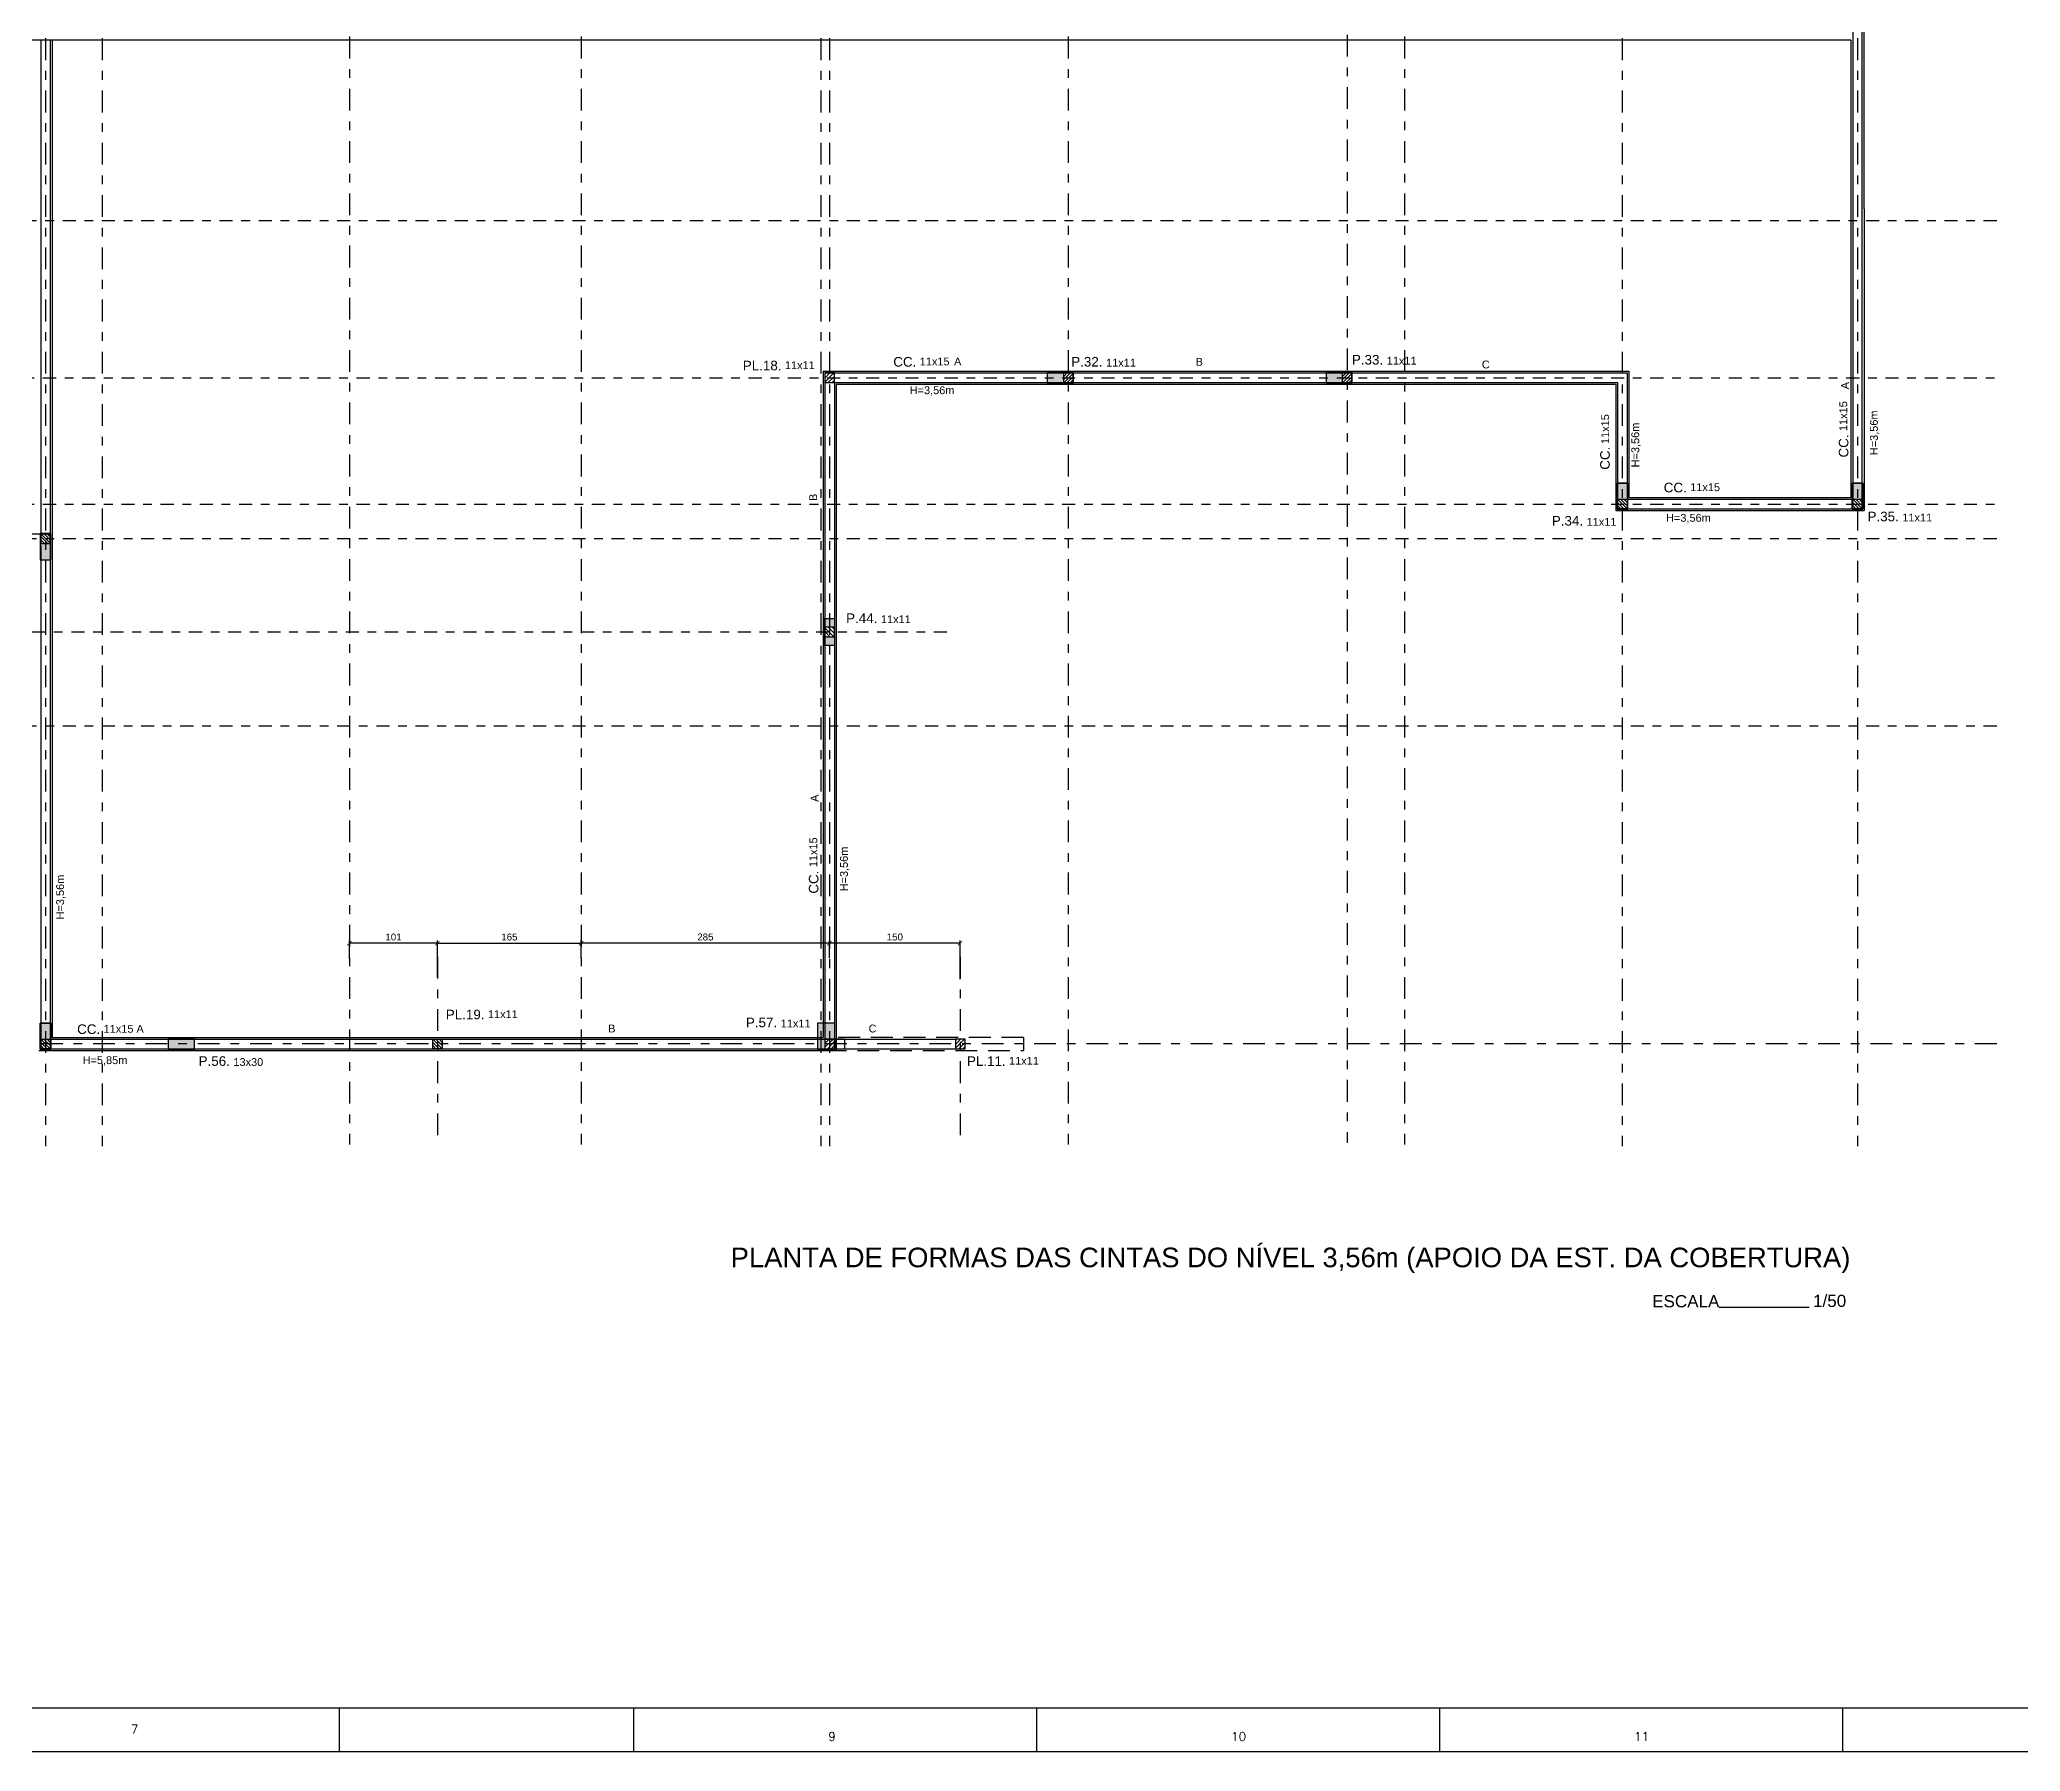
# Model space of a CAD drawing. Header units: millimetres. Extents: x 3659 to 4048, y 1324 to 1399.
# Drawn here: x 3853.18 to 3875.91, y 1360.95 to 1380.6 of the extents above; entities that cross this region are included whole.
import ezdxf
from ezdxf.enums import TextEntityAlignment as Align

# ---------------------------------------------------------------- set-up
doc = ezdxf.new("R2010")
doc.units = ezdxf.units.MM
for name, pattern in [('CENTER', [2, 1.25, -0.25, 0.25, -0.25]), ('DASHDOT', [1, 0.5, -0.25, 0, -0.25]), ('HIDDEN', [0.375, 0.25, -0.125])]:
    doc.linetypes.add(name, pattern=pattern)
for name, color, linetype in [('eixo', 1, 'CENTER'), ('Forma', 2, 'Continuous'), ('Hachura', 1, 'Continuous'), ('MATRIZ', 8, 'Continuous'), ('Moldura', 2, 'Continuous'), ('PILAR', 5, 'Continuous'), ('textcyan', 4, 'Continuous'), ('Texto 1', 2, 'Continuous'), ('Textos', 7, 'Continuous')]:
    doc.layers.add(name, color=color, linetype=linetype)
doc.styles.add('maloca 1', font='romans.shx')
doc.styles.add('ROMANS', font='arial.ttf')
doc.dimstyles.new('ESC-50JR', dxfattribs={"dimtxt": 0.1, "dimasz": 0.05, "dimexe": 0.03, "dimexo": 0, "dimgap": 0.03, "dimtad": 1, "dimlfac": 100, "dimdsep": 46, "dimtxsty": 'ROMANS', "dimblk1": 'DOTSMALL', "dimblk2": 'DOTSMALL', "dimsah": 1, "dimcen": 0.09, "dimclrd": 1, "dimclre": 1, "dimclrt": 2, "dimadec": 0, "dimazin": 0, "dimtfac": 1, "dimtdec": 4, "dimtmove": 0, "dimatfit": 3, "dimldrblk": 'DOTSMALL', "dimfxl": 0, "dimtolj": 1, "dimtzin": 0, "dimarcsym": 0})

# ---------------------------------------------------------------- blocks, each defined once
blk = doc.blocks.new('_ArchTick')
at = {"color": 0, "linetype": 'ByBlock', "const_width": 0.15}
blk.add_lwpolyline([(-0.5, -0.5), (0.5, 0.5)], dxfattribs=at)
blk = doc.blocks.new('*D236')
at = {"color": 1, "lineweight": -2, "transparency": 16777216}
for p, q in [((3856.735, 1370.047), (3856.735, 1370.258)), ((3857.745, 1370.228), (3856.735, 1370.228)), ((3857.745, 1370.047), (3857.745, 1370.258))]:
    blk.add_line(p, q, dxfattribs=at)
at = {"layer": 'DEFPOINTS', "color": 0, "transparency": 16777216}
for p in [(3856.735, 1370.228), (3856.735, 1370.047), (3857.745, 1370.047)]:
    blk.add_point(p, dxfattribs=at)
at = {"color": 1, "lineweight": -2, "transparency": 16777216, "xscale": 0.05, "yscale": 0.05, "zscale": 0.05, "rotation": 180}
blk.add_blockref('_ArchTick', (3856.735, 1370.228), dxfattribs=at)
at = {"color": 1, "lineweight": -2, "transparency": 16777216, "xscale": 0.05, "yscale": 0.05, "zscale": 0.05}
blk.add_blockref('_ArchTick', (3857.745, 1370.228), dxfattribs=at)
at = {"color": 2, "transparency": 16777216, "insert": (3857.24, 1370.299), "char_height": 0.08, "attachment_point": 5, "style": 'ROMANS'}
blk.add_mtext('\\A1;101', dxfattribs=at)
blk = doc.blocks.new('_DOTSMALL')
at = {"color": 0, "linetype": 'ByBlock', "const_width": 0.5}
blk.add_lwpolyline([(-0.0625, 0, 1), (0.0625, 0, 1)], format="xyb", close=True, dxfattribs=at)
blk = doc.blocks.new('*D237')
at = {"color": 1, "lineweight": -2, "transparency": 16777216}
for p, q in [((3857.745, 1369.836), (3857.745, 1370.258)), ((3857.745, 1370.228), (3859.395, 1370.228)), ((3859.395, 1370.055), (3859.395, 1370.258))]:
    blk.add_line(p, q, dxfattribs=at)
at = {"layer": 'DEFPOINTS', "color": 0, "transparency": 16777216}
for p in [(3859.395, 1370.228), (3859.395, 1370.055), (3857.745, 1369.836)]:
    blk.add_point(p, dxfattribs=at)
at = {"color": 1, "lineweight": -2, "transparency": 16777216, "xscale": 0.05, "yscale": 0.05, "zscale": 0.05, "rotation": 180}
blk.add_blockref('_ArchTick', (3857.745, 1370.228), dxfattribs=at)
at = {"color": 1, "lineweight": -2, "transparency": 16777216, "xscale": 0.05, "yscale": 0.05, "zscale": 0.05}
blk.add_blockref('_ArchTick', (3859.395, 1370.228), dxfattribs=at)
at = {"color": 2, "transparency": 16777216, "insert": (3858.57, 1370.299), "char_height": 0.08, "attachment_point": 5, "style": 'ROMANS'}
blk.add_mtext('\\A1;165', dxfattribs=at)
blk = doc.blocks.new('*D238')
at = {"color": 1, "lineweight": -2, "transparency": 16777216}
for p, q in [((3859.395, 1370.055), (3859.395, 1370.258)), ((3862.245, 1370.228), (3859.395, 1370.228)), ((3862.245, 1370.055), (3862.245, 1370.258))]:
    blk.add_line(p, q, dxfattribs=at)
at = {"layer": 'DEFPOINTS', "color": 0, "transparency": 16777216}
for p in [(3859.395, 1370.228), (3859.395, 1370.055), (3862.245, 1370.055)]:
    blk.add_point(p, dxfattribs=at)
at = {"color": 1, "lineweight": -2, "transparency": 16777216, "xscale": 0.05, "yscale": 0.05, "zscale": 0.05, "rotation": 180}
blk.add_blockref('_ArchTick', (3859.395, 1370.228), dxfattribs=at)
at = {"color": 1, "lineweight": -2, "transparency": 16777216, "xscale": 0.05, "yscale": 0.05, "zscale": 0.05}
blk.add_blockref('_ArchTick', (3862.245, 1370.228), dxfattribs=at)
at = {"color": 2, "transparency": 16777216, "insert": (3860.82, 1370.299), "char_height": 0.08, "attachment_point": 5, "style": 'ROMANS'}
blk.add_mtext('\\A1;285', dxfattribs=at)
blk = doc.blocks.new('*D239')
at = {"color": 1, "lineweight": -2, "transparency": 16777216}
for p, q in [((3862.245, 1370.055), (3862.245, 1370.258)), ((3863.745, 1370.228), (3862.245, 1370.228)), ((3863.745, 1369.816), (3863.745, 1370.258))]:
    blk.add_line(p, q, dxfattribs=at)
at = {"layer": 'DEFPOINTS', "color": 0, "transparency": 16777216}
for p in [(3862.245, 1370.228), (3862.245, 1370.055), (3863.745, 1369.816)]:
    blk.add_point(p, dxfattribs=at)
at = {"color": 1, "lineweight": -2, "transparency": 16777216, "xscale": 0.05, "yscale": 0.05, "zscale": 0.05, "rotation": 180}
blk.add_blockref('_ArchTick', (3862.245, 1370.228), dxfattribs=at)
at = {"color": 1, "lineweight": -2, "transparency": 16777216, "xscale": 0.05, "yscale": 0.05, "zscale": 0.05}
blk.add_blockref('_ArchTick', (3863.745, 1370.228), dxfattribs=at)
at = {"color": 2, "transparency": 16777216, "insert": (3862.995, 1370.299), "char_height": 0.08, "attachment_point": 5, "style": 'ROMANS'}
blk.add_mtext('\\A1;150', dxfattribs=at)

msp = doc.modelspace()

# ---------------------------------------------------------------- hatches: boundary and pattern name
at = {"layer": 'Hachura'}
h = msp.add_hatch(dxfattribs=at)
h.set_pattern_fill('LINE', color=1, scale=0.01, angle=405, style=0)
h.set_pattern_definition([(45, (220.71085, -19.519372), (-0.0224506403, 0.0224506403), [])])
h.paths.add_polyline_path([(3862.300348, 1376.775931), (3862.190348, 1376.775931), (3862.190348, 1376.665931), (3862.300348, 1376.665931)])
h = msp.add_hatch(color=1, dxfattribs=at)
h.paths.add_polyline_path([(3865.045348, 1376.780931), (3864.745348, 1376.780931), (3864.745348, 1376.660931), (3865.045348, 1376.660931)])
h.paths.add_polyline_path([(3865.040348, 1376.665931), (3864.930348, 1376.665931), (3864.930348, 1376.775931), (3865.040348, 1376.775931)])
h = msp.add_hatch(dxfattribs=at)
h.set_pattern_fill('LINE', color=1, scale=0.0081, angle=45, style=0)
h.set_pattern_definition([(45, (258.98271, 43.802155), (-0.01818501865, 0.01818501865), [])])
h.paths.add_polyline_path([(3865.040348, 1376.775931), (3864.930348, 1376.775931), (3864.930348, 1376.665931), (3865.040348, 1376.665931)])
h = msp.add_hatch(color=1, dxfattribs=at)
h.paths.add_polyline_path([(3868.245348, 1376.780931), (3867.945348, 1376.780931), (3867.945348, 1376.660931), (3868.245348, 1376.660931)])
h.paths.add_polyline_path([(3868.240348, 1376.665931), (3868.130348, 1376.665931), (3868.130348, 1376.775931), (3868.240348, 1376.775931)])
h = msp.add_hatch(dxfattribs=at)
h.set_pattern_fill('LINE', color=1, scale=0.0081, angle=45, style=0)
h.set_pattern_definition([(45, (262.18271, 43.802155), (-0.01818501865, 0.01818501865), [])])
h.paths.add_polyline_path([(3868.240348, 1376.775931), (3868.130348, 1376.775931), (3868.130348, 1376.665931), (3868.240348, 1376.665931)])
h = msp.add_hatch(color=1, dxfattribs=at)
h.paths.add_polyline_path([(3871.285348, 1375.210931), (3871.285348, 1375.510931), (3871.405348, 1375.510931), (3871.405348, 1375.210931)])
h.paths.add_polyline_path([(3871.400348, 1375.215931), (3871.400348, 1375.325931), (3871.290348, 1375.325931), (3871.290348, 1375.215931)])
h = msp.add_hatch(color=1, dxfattribs=at)
h.paths.add_polyline_path([(3873.985348, 1375.210931), (3873.985348, 1375.510931), (3874.105348, 1375.510931), (3874.105348, 1375.210931)])
h.paths.add_polyline_path([(3874.100348, 1375.215931), (3874.100348, 1375.325931), (3873.990348, 1375.325931), (3873.990348, 1375.215931)])
h = msp.add_hatch(dxfattribs=at)
h.set_pattern_fill('LINE', color=1, scale=0.0081, angle=135, style=0)
h.set_pattern_definition([(135, (5204.264125, -2230.993694), (-0.01818501865, -0.01818501865), [])])
h.paths.add_polyline_path([(3871.290348, 1375.215931), (3871.290348, 1375.325931), (3871.400348, 1375.325931), (3871.400348, 1375.215931)])
h = msp.add_hatch(dxfattribs=at)
h.set_pattern_fill('LINE', color=1, scale=0.0081, angle=135, style=0)
h.set_pattern_definition([(135, (5206.964125, -2230.993694), (-0.01818501865, -0.01818501865), [])])
h.paths.add_polyline_path([(3873.990348, 1375.215931), (3873.990348, 1375.325931), (3874.100348, 1375.325931), (3874.100348, 1375.215931)])
h = msp.add_hatch(color=1, dxfattribs=at)
h.paths.add_polyline_path([(3853.185348, 1374.930931), (3853.185348, 1374.630931), (3853.305348, 1374.630931), (3853.305348, 1374.930931)])
h.paths.add_polyline_path([(3853.300348, 1374.925931), (3853.300348, 1374.815931), (3853.190348, 1374.815931), (3853.190348, 1374.925931)])
h = msp.add_hatch(dxfattribs=at)
h.set_pattern_fill('LINE', color=1, scale=0.0081, angle=135, style=0)
h.set_pattern_definition([(135, (5186.164125, -2231.131706), (-0.01818501865, -0.01818501865), [])])
h.paths.add_polyline_path([(3853.190348, 1374.925931), (3853.190348, 1374.815931), (3853.300348, 1374.815931), (3853.300348, 1374.925931)])
h = msp.add_hatch(color=1, dxfattribs=at)
h.paths.add_polyline_path([(3862.185348, 1373.950931), (3862.185348, 1373.650931), (3862.305348, 1373.650931), (3862.305348, 1373.950931)])
h.paths.add_polyline_path([(3862.300348, 1373.855931), (3862.300348, 1373.745931), (3862.190348, 1373.745931), (3862.190348, 1373.855931)])
h = msp.add_hatch(dxfattribs=at)
h.set_pattern_fill('LINE', color=1, scale=0.01, angle=495, style=0)
h.set_pattern_definition([(135, (5258.48565, -2267.733567), (-0.0224506403, -0.0224506403), [])])
h.paths.add_polyline_path([(3862.190348, 1373.855931), (3862.190348, 1373.745931), (3862.300348, 1373.745931), (3862.300348, 1373.855931)])
h = msp.add_hatch(color=1, dxfattribs=at)
h.paths.add_polyline_path([(3853.185348, 1369.010931), (3853.185348, 1369.310931), (3853.305348, 1369.310931), (3853.305348, 1369.010931)])
h.paths.add_polyline_path([(3853.300348, 1369.015931), (3853.300348, 1369.125931), (3853.190348, 1369.125931), (3853.190348, 1369.015931)])
h = msp.add_hatch(color=1, dxfattribs=at)
h.paths.add_polyline_path([(3862.307223, 1369.010931), (3862.307223, 1369.310931), (3862.107223, 1369.310931), (3862.107223, 1369.010931)])
h.paths.add_polyline_path([(3862.192223, 1369.015931), (3862.192223, 1369.125931), (3862.302223, 1369.125931), (3862.302223, 1369.015931)])
h = msp.add_hatch(dxfattribs=at)
h.set_pattern_fill('LINE', color=1, scale=0.0081, angle=135, style=0)
h.set_pattern_definition([(135, (5186.164125, -2237.193694), (-0.01818501865, -0.01818501865), [])])
h.paths.add_polyline_path([(3853.190348, 1369.015931), (3853.190348, 1369.125931), (3853.300348, 1369.125931), (3853.300348, 1369.015931)])
msp.add_hatch(color=1, dxfattribs=at).paths.add_polyline_path([(3854.955348, 1369.130931), (3854.655348, 1369.130931), (3854.655348, 1369.010931), (3854.955348, 1369.010931)])
h = msp.add_hatch(dxfattribs=at)
h.set_pattern_fill('LINE', color=1, scale=0.0081, angle=135, style=0)
h.set_pattern_definition([(135, (5190.664125, -2237.193694), (-0.01818501865, -0.01818501865), [])])
h.paths.add_polyline_path([(3857.690348, 1369.015931), (3857.690348, 1369.125931), (3857.800348, 1369.125931), (3857.800348, 1369.015931)])
h = msp.add_hatch(dxfattribs=at)
h.set_pattern_fill('LINE', color=1, scale=0.01, angle=405, style=0)
h.set_pattern_definition([(45, (221.10345, -27.755173), (-0.0224506403, 0.0224506403), [])])
h.paths.add_polyline_path([(3862.192223, 1369.015931), (3862.302223, 1369.015931), (3862.302223, 1369.125931), (3862.192223, 1369.125931)])
h = msp.add_hatch(dxfattribs=at)
h.set_pattern_fill('LINE', color=1, scale=0.01, angle=405, style=0)
h.set_pattern_definition([(45, (222.21085, -27.169372), (-0.0224506403, 0.0224506403), [])])
h.paths.add_polyline_path([(3863.800348, 1369.125931), (3863.690348, 1369.125931), (3863.690348, 1369.015931), (3863.800348, 1369.015931)])

# ---------------------------------------------------------------- linework, layer by layer
msp.add_line((3873.491594, 1366.045533), (3872.458111, 1366.045533))
at = {"layer": 'eixo', "linetype": 'DASHDOT', "ltscale": 0.5}
for p, q in [((3853.245348, 1384.818234), (3853.245348, 1367.895931)), ((3853.895348, 1384.818234), (3853.895348, 1367.895931)), ((3856.735348, 1384.838234), (3856.735348, 1367.915931)), ((3859.395348, 1384.838234), (3859.395348, 1367.915931)), ((3862.145348, 1384.818234), (3862.145348, 1367.895931)), ((3862.245348, 1384.818234), (3862.245348, 1367.895931)), ((3864.985348, 1384.838234), (3864.985348, 1367.915931)), ((3868.185348, 1384.858234), (3868.185348, 1367.935931)), ((3868.844659, 1384.838234), (3868.844659, 1367.915931)), ((3871.345348, 1384.818234), (3871.345348, 1367.895931)), ((3874.045348, 1384.818234), (3874.045348, 1367.895931)), ((3857.745348, 1370.072524), (3857.745348, 1367.895931)), ((3863.745348, 1370.072524), (3863.745348, 1367.895931)), ((3875.643035, 1369.070931), (3828.813926, 1369.070931))]:
    msp.add_line(p, q, dxfattribs=at)
at = {"layer": 'eixo', "linetype": 'DASHDOT', "ltscale": 0.3}
for p, q in [((3875.643035, 1378.520931), (3828.916684, 1378.520931)), ((3828.916684, 1376.720931), (3875.643035, 1376.720931)), ((3828.916684, 1375.270931), (3875.643035, 1375.270931)), ((3875.643035, 1374.870931), (3828.916684, 1374.870931)), ((3863.59214, 1373.800931), (3827.998177, 1373.800931)), ((3875.643035, 1372.720931), (3828.916684, 1372.720931))]:
    msp.add_line(p, q, dxfattribs=at)
at = {"layer": 'Forma', "linetype": 'Continuous', "ltscale": 0.5}
for p, q in [((3873.990348, 1384.265931), (3873.990348, 1375.325931)), ((3874.100348, 1375.215931), (3874.100348, 1384.375931)), ((3853.190348, 1380.595931), (3853.190348, 1374.930931)), ((3853.300348, 1380.595931), (3853.300348, 1369.125931)), ((3862.190348, 1376.775931), (3862.190348, 1369.125931)), ((3862.190348, 1376.775931), (3871.400348, 1376.775931)), ((3871.400348, 1376.775931), (3871.400348, 1375.325931)), ((3862.300348, 1376.665931), (3862.300348, 1369.015931)), ((3862.300348, 1376.665931), (3871.290348, 1376.665931)), ((3871.290348, 1376.665931), (3871.290348, 1375.215931)), ((3871.290348, 1375.215931), (3874.100348, 1375.215931)), ((3871.400348, 1375.325931), (3873.990348, 1375.325931)), ((3853.190348, 1374.925931), (3843.000348, 1374.925931)), ((3853.190348, 1374.795931), (3853.190348, 1369.015931)), ((3853.190348, 1369.015931), (3863.690348, 1369.015931)), ((3853.300348, 1369.125931), (3863.690348, 1369.125931))]:
    msp.add_line(p, q, dxfattribs=at)
at = {"layer": 'MATRIZ'}
for p, q in [((3874.120348, 1378.660931), (3874.120348, 1384.395931)), ((3873.970348, 1380.595931), (3847.235348, 1380.595931)), ((3853.320348, 1380.595931), (3853.320348, 1370.829331)), ((3873.970348, 1380.595931), (3873.970348, 1375.345931)), ((3874.120348, 1378.660931), (3874.120348, 1375.195931)), ((3862.170348, 1376.795931), (3862.170348, 1370.630931)), ((3862.170348, 1376.795931), (3868.170348, 1376.795931)), ((3868.170348, 1376.795931), (3871.420348, 1376.795931)), ((3871.420348, 1376.795931), (3871.420348, 1375.345931)), ((3862.320348, 1376.645931), (3862.320348, 1370.630931)), ((3862.320348, 1376.645931), (3871.270348, 1376.645931)), ((3871.270348, 1376.645931), (3871.270348, 1375.195931)), ((3871.270348, 1375.195931), (3874.120348, 1375.195931)), ((3871.420348, 1375.345931), (3872.770348, 1375.345931)), ((3872.770348, 1375.345931), (3873.970348, 1375.345931)), ((3853.320348, 1370.829331), (3853.320348, 1369.145931)), ((3862.170348, 1370.630931), (3862.170348, 1369.145931)), ((3862.320348, 1370.630931), (3862.320348, 1368.995931)), ((3853.320348, 1369.145931), (3862.170348, 1369.145931)), ((3864.470348, 1369.145931), (3864.470348, 1368.995931)), ((3853.170348, 1368.995931), (3854.970348, 1368.995931)), ((3854.970348, 1368.995931), (3862.320348, 1368.995931))]:
    msp.add_line(p, q, dxfattribs=at)
at = {"layer": 'MATRIZ', "linetype": 'HIDDEN'}
for p, q in [((3864.470348, 1369.145931), (3862.320348, 1369.145931)), ((3853.190348, 1368.995931), (3864.470348, 1368.995931))]:
    msp.add_line(p, q, dxfattribs=at)
at = {"layer": 'Moldura', "color": 1}
for p, q in [((3856.616438, 1361.448453), (3856.616438, 1360.948453)), ((3859.996121, 1361.448453), (3859.996121, 1360.948453)), ((3864.621121, 1361.448453), (3864.621121, 1360.948453)), ((3869.246121, 1361.448453), (3869.246121, 1360.948453)), ((3873.871121, 1361.448453), (3873.871121, 1360.948453))]:
    msp.add_line(p, q, dxfattribs=at)
msp.add_lwpolyline([(3822.621121, 1360.948453), (3887.746121, 1360.948453), (3887.746121, 1390.648453), (3822.621121, 1390.648453)], close=True, dxfattribs=at)
at = {"layer": 'Moldura', "color": 6}
msp.add_lwpolyline([(3823.871121, 1361.448453), (3887.246121, 1361.448453), (3887.246121, 1390.148453), (3823.871121, 1390.148453)], close=True, dxfattribs=at)
at = {"layer": 'PILAR'}
for points in [[(3862.190348, 1376.665931), (3862.300348, 1376.665931), (3862.300348, 1376.775931), (3862.190348, 1376.775931)], [(3864.745348, 1376.660931), (3865.045348, 1376.660931), (3865.045348, 1376.780931), (3864.745348, 1376.780931)], [(3864.745348, 1376.660931), (3865.045348, 1376.660931), (3865.045348, 1376.780931), (3864.745348, 1376.780931)], [(3864.930348, 1376.665931), (3865.040348, 1376.665931), (3865.040348, 1376.775931), (3864.930348, 1376.775931)], [(3867.945348, 1376.660931), (3868.245348, 1376.660931), (3868.245348, 1376.780931), (3867.945348, 1376.780931)], [(3867.945348, 1376.660931), (3868.245348, 1376.660931), (3868.245348, 1376.780931), (3867.945348, 1376.780931)], [(3868.130348, 1376.665931), (3868.240348, 1376.665931), (3868.240348, 1376.775931), (3868.130348, 1376.775931)], [(3871.405348, 1375.210931), (3871.405348, 1375.510931), (3871.285348, 1375.510931), (3871.285348, 1375.210931)], [(3871.405348, 1375.510931), (3871.405348, 1375.210931), (3871.285348, 1375.210931), (3871.285348, 1375.510931)], [(3874.105348, 1375.210931), (3874.105348, 1375.510931), (3873.985348, 1375.510931), (3873.985348, 1375.210931)], [(3874.105348, 1375.510931), (3874.105348, 1375.210931), (3873.985348, 1375.210931), (3873.985348, 1375.510931)], [(3871.400348, 1375.325931), (3871.400348, 1375.215931), (3871.290348, 1375.215931), (3871.290348, 1375.325931)], [(3874.100348, 1375.325931), (3874.100348, 1375.215931), (3873.990348, 1375.215931), (3873.990348, 1375.325931)], [(3853.305348, 1374.630931), (3853.305348, 1374.930931), (3853.185348, 1374.930931), (3853.185348, 1374.630931)], [(3853.305348, 1374.630931), (3853.305348, 1374.930931), (3853.185348, 1374.930931), (3853.185348, 1374.630931)], [(3853.300348, 1374.815931), (3853.300348, 1374.925931), (3853.190348, 1374.925931), (3853.190348, 1374.815931)], [(3862.305348, 1373.650931), (3862.305348, 1373.950931), (3862.185348, 1373.950931), (3862.185348, 1373.650931)], [(3862.305348, 1373.650931), (3862.305348, 1373.950931), (3862.185348, 1373.950931), (3862.185348, 1373.650931)], [(3862.300348, 1373.745931), (3862.300348, 1373.855931), (3862.190348, 1373.855931), (3862.190348, 1373.745931)], [(3853.305348, 1369.010931), (3853.305348, 1369.310931), (3853.185348, 1369.310931), (3853.185348, 1369.010931)], [(3853.305348, 1369.310931), (3853.305348, 1369.010931), (3853.185348, 1369.010931), (3853.185348, 1369.310931)], [(3862.307223, 1369.310931), (3862.107223, 1369.310931), (3862.107223, 1369.010931), (3862.307223, 1369.010931)], [(3862.107223, 1369.010931), (3862.307223, 1369.010931), (3862.307223, 1369.310931), (3862.107223, 1369.310931)], [(3853.300348, 1369.125931), (3853.300348, 1369.015931), (3853.190348, 1369.015931), (3853.190348, 1369.125931)], [(3854.655348, 1369.010931), (3854.955348, 1369.010931), (3854.955348, 1369.130931), (3854.655348, 1369.130931)], [(3857.800348, 1369.125931), (3857.800348, 1369.015931), (3857.690348, 1369.015931), (3857.690348, 1369.125931)], [(3862.302223, 1369.125931), (3862.192223, 1369.125931), (3862.192223, 1369.015931), (3862.302223, 1369.015931)], [(3862.310111, 1369.015931), (3862.420111, 1369.015931), (3862.420111, 1369.125931), (3862.310111, 1369.125931)], [(3863.690348, 1369.015931), (3863.800348, 1369.015931), (3863.800348, 1369.125931), (3863.690348, 1369.125931)]]:
    msp.add_lwpolyline(points, close=True, dxfattribs=at)

# ---------------------------------------------------------------- texts
at = {"layer": 'Moldura', "color": 1, "style": 'maloca 1'}
for s, p in [('7', (3854.226417, 1361.154388)), ('9', (3862.2311, 1361.069657)), ('10', (3866.8561, 1361.069657)), ('11', (3871.4811, 1361.069657))]:
    msp.add_text(s, height=0.1, dxfattribs=at).set_placement(p)
at = {"layer": 'textcyan', "linetype": 'Continuous', "insert": (3867.537056, 1366.439895), "char_height": 0.225, "attachment_point": 8, "style": 'ROMANS'}
msp.add_mtext('PLANTA DE FORMAS DAS CINTAS DO NÍVEL 3,56m (APOIO DA EST. DA COBERTURA)', dxfattribs=at)
at = {"layer": 'Texto 1', "style": 'ROMANS'}
for s, p in [('ESCALA', (3871.688364, 1366.047193)), ('1/50', (3873.535089, 1366.051201))]:
    msp.add_text(s, height=0.14, dxfattribs=at).set_placement(p)
at = {"layer": 'Textos', "color": 3, "style": 'ROMANS'}
for s, p in [('CC.', (3863.241532, 1376.848937)), ('P.32.', (3865.378704, 1376.849842)), ('P.33.', (3868.600347, 1376.87251)), ('PL.18.', (3861.694076, 1376.806016)), ('CC.', (3872.085523, 1375.404937)), ('P.35.', (3874.519313, 1375.07267)), ('P.34.', (3870.895285, 1375.02336)), ('P.44.', (3862.794778, 1373.904931)), ('PL.19.', (3858.28483, 1369.354295)), ('CC.', (3853.873181, 1369.186324)), ('P.57.', (3861.644193, 1369.262944)), ('P.56.', (3855.361958, 1368.820015)), ('PL.11.', (3864.266953, 1368.819557))]:
    msp.add_text(s, height=0.11, dxfattribs=at).set_placement(p, align=Align.RIGHT)
at = {"layer": 'Textos', "color": 2, "style": 'ROMANS'}
for s, p in [('11x11', (3868.640879, 1376.870997)), ('11x11', (3861.733253, 1376.819942)), ('11x15', (3863.280708, 1376.862864)), ('A', (3863.674463, 1376.862864)), ('11x11', (3865.419235, 1376.848329)), ('B', (3866.447762, 1376.858596)), ('C', (3869.733154, 1376.828006)), ('H=3,56m', (3863.16546, 1376.532652)), ('11x15', (3872.1247, 1375.418863)), ('H=3,56m', (3871.847461, 1375.067203)), ('11x11', (3874.559845, 1375.071157)), ('11x11', (3870.935816, 1375.021847)), ('11x11', (3862.83531, 1373.903417)), ('11x11', (3858.324007, 1369.368221)), ('11x15 A', (3853.912358, 1369.200251)), ('B', (3859.704266, 1369.20357)), ('11x11', (3861.684725, 1369.261431)), ('C', (3862.693802, 1369.20357)), ('H=5,85m', (3853.671316, 1368.840047)), ('13x30', (3855.402489, 1368.818502)), ('11x11', (3864.30613, 1368.833483))]:
    msp.add_text(s, height=0.09, dxfattribs=at).set_placement(p)
for s, p in [('A', (3873.946693, 1376.588372)), ('11x15', (3871.193796, 1375.960129)), ('11x15', (3873.926762, 1376.108877)), ('H=3,56m', (3874.278423, 1375.831638)), ('H=3,56m', (3871.539127, 1375.691451)), ('B', (3862.102079, 1375.305448)), ('A', (3862.11911, 1371.850376)), ('11x15', (3862.104004, 1371.100777)), ('H=3,56m', (3862.455664, 1370.823538)), ('H=3,56m', (3853.458339, 1370.500547))]:
    msp.add_text(s, height=0.09, rotation=90, dxfattribs=at).set_placement(p)
at = {"layer": 'Textos', "color": 3, "style": 'ROMANS'}
for p in [(3873.940688, 1376.0697), (3871.201393, 1375.929513), (3862.11793, 1371.0616)]:
    msp.add_text('CC.', height=0.11, rotation=90, dxfattribs=at).set_placement(p, align=Align.RIGHT)

# ---------------------------------------------------------------- dimensions: what is measured, and where the dimension line sits
for base, p1, p2, picture, middle in [((3856.735348, 1370.228347), (3857.745348, 1370.047309), (3856.735348, 1370.047309), '*D236', (3857.240348, 1370.299193)), ((3859.395348, 1370.228347), (3857.745348, 1369.836271), (3859.395348, 1370.054995), '*D237', (3858.570348, 1370.299193)), ((3859.395348, 1370.228347), (3862.245348, 1370.054995), (3859.395348, 1370.054995), '*D238', (3860.820348, 1370.299193)), ((3862.245348, 1370.228347), (3863.745348, 1369.816271), (3862.245348, 1370.054995), '*D239', (3862.995348, 1370.299193))]:
    dim = msp.add_linear_dim(base=base, p1=p1, p2=p2, dimstyle='ESC-50JR', override={"dimtxt": 0.08, "dimdec": 1, "dimblk1": 'ArchTick', "dimblk2": 'ArchTick', "dimtmove": 1, "dimfxl": 0.18})
    dim.commit()
    dim.dimension.update_dxf_attribs({"geometry": picture, "text_midpoint": middle})

doc.saveas('drawing.dxf')
